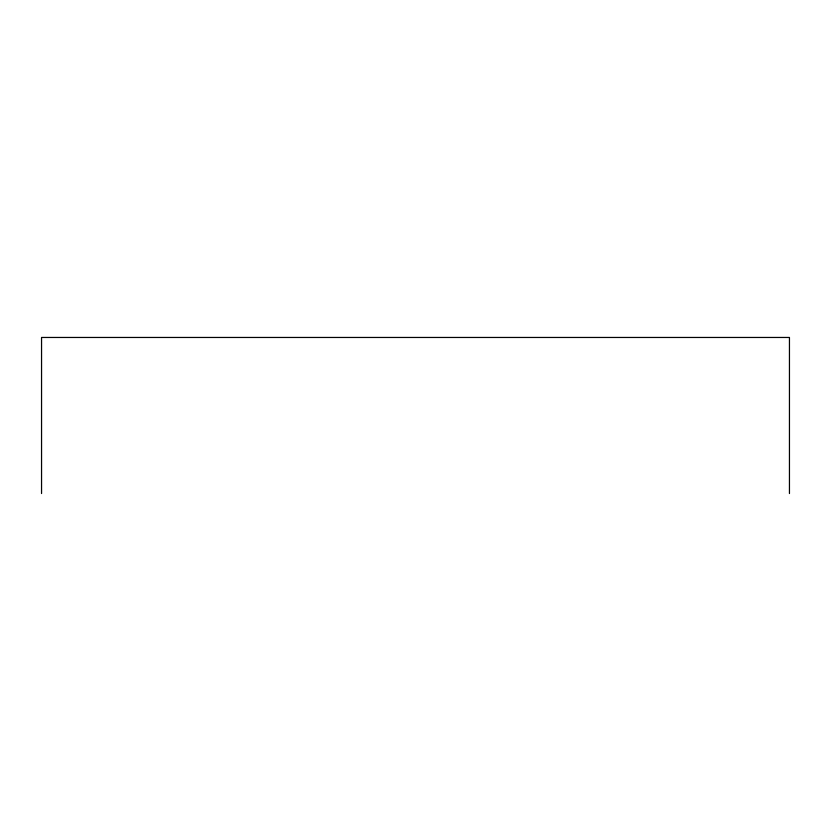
<?xml version="1.0" encoding="UTF-8"?>
<svg xmlns="http://www.w3.org/2000/svg" width="831" height="831" viewBox="0 0 831 831"><rect width="100%" height="100%" fill="white"/><g stroke="black" fill="none" stroke-linecap="round" stroke-linejoin="round"><path stroke-width="1.25" d="M789.45 493.541L789.45 337.459L41.55 337.459L41.55 493.541"/></g></svg>
